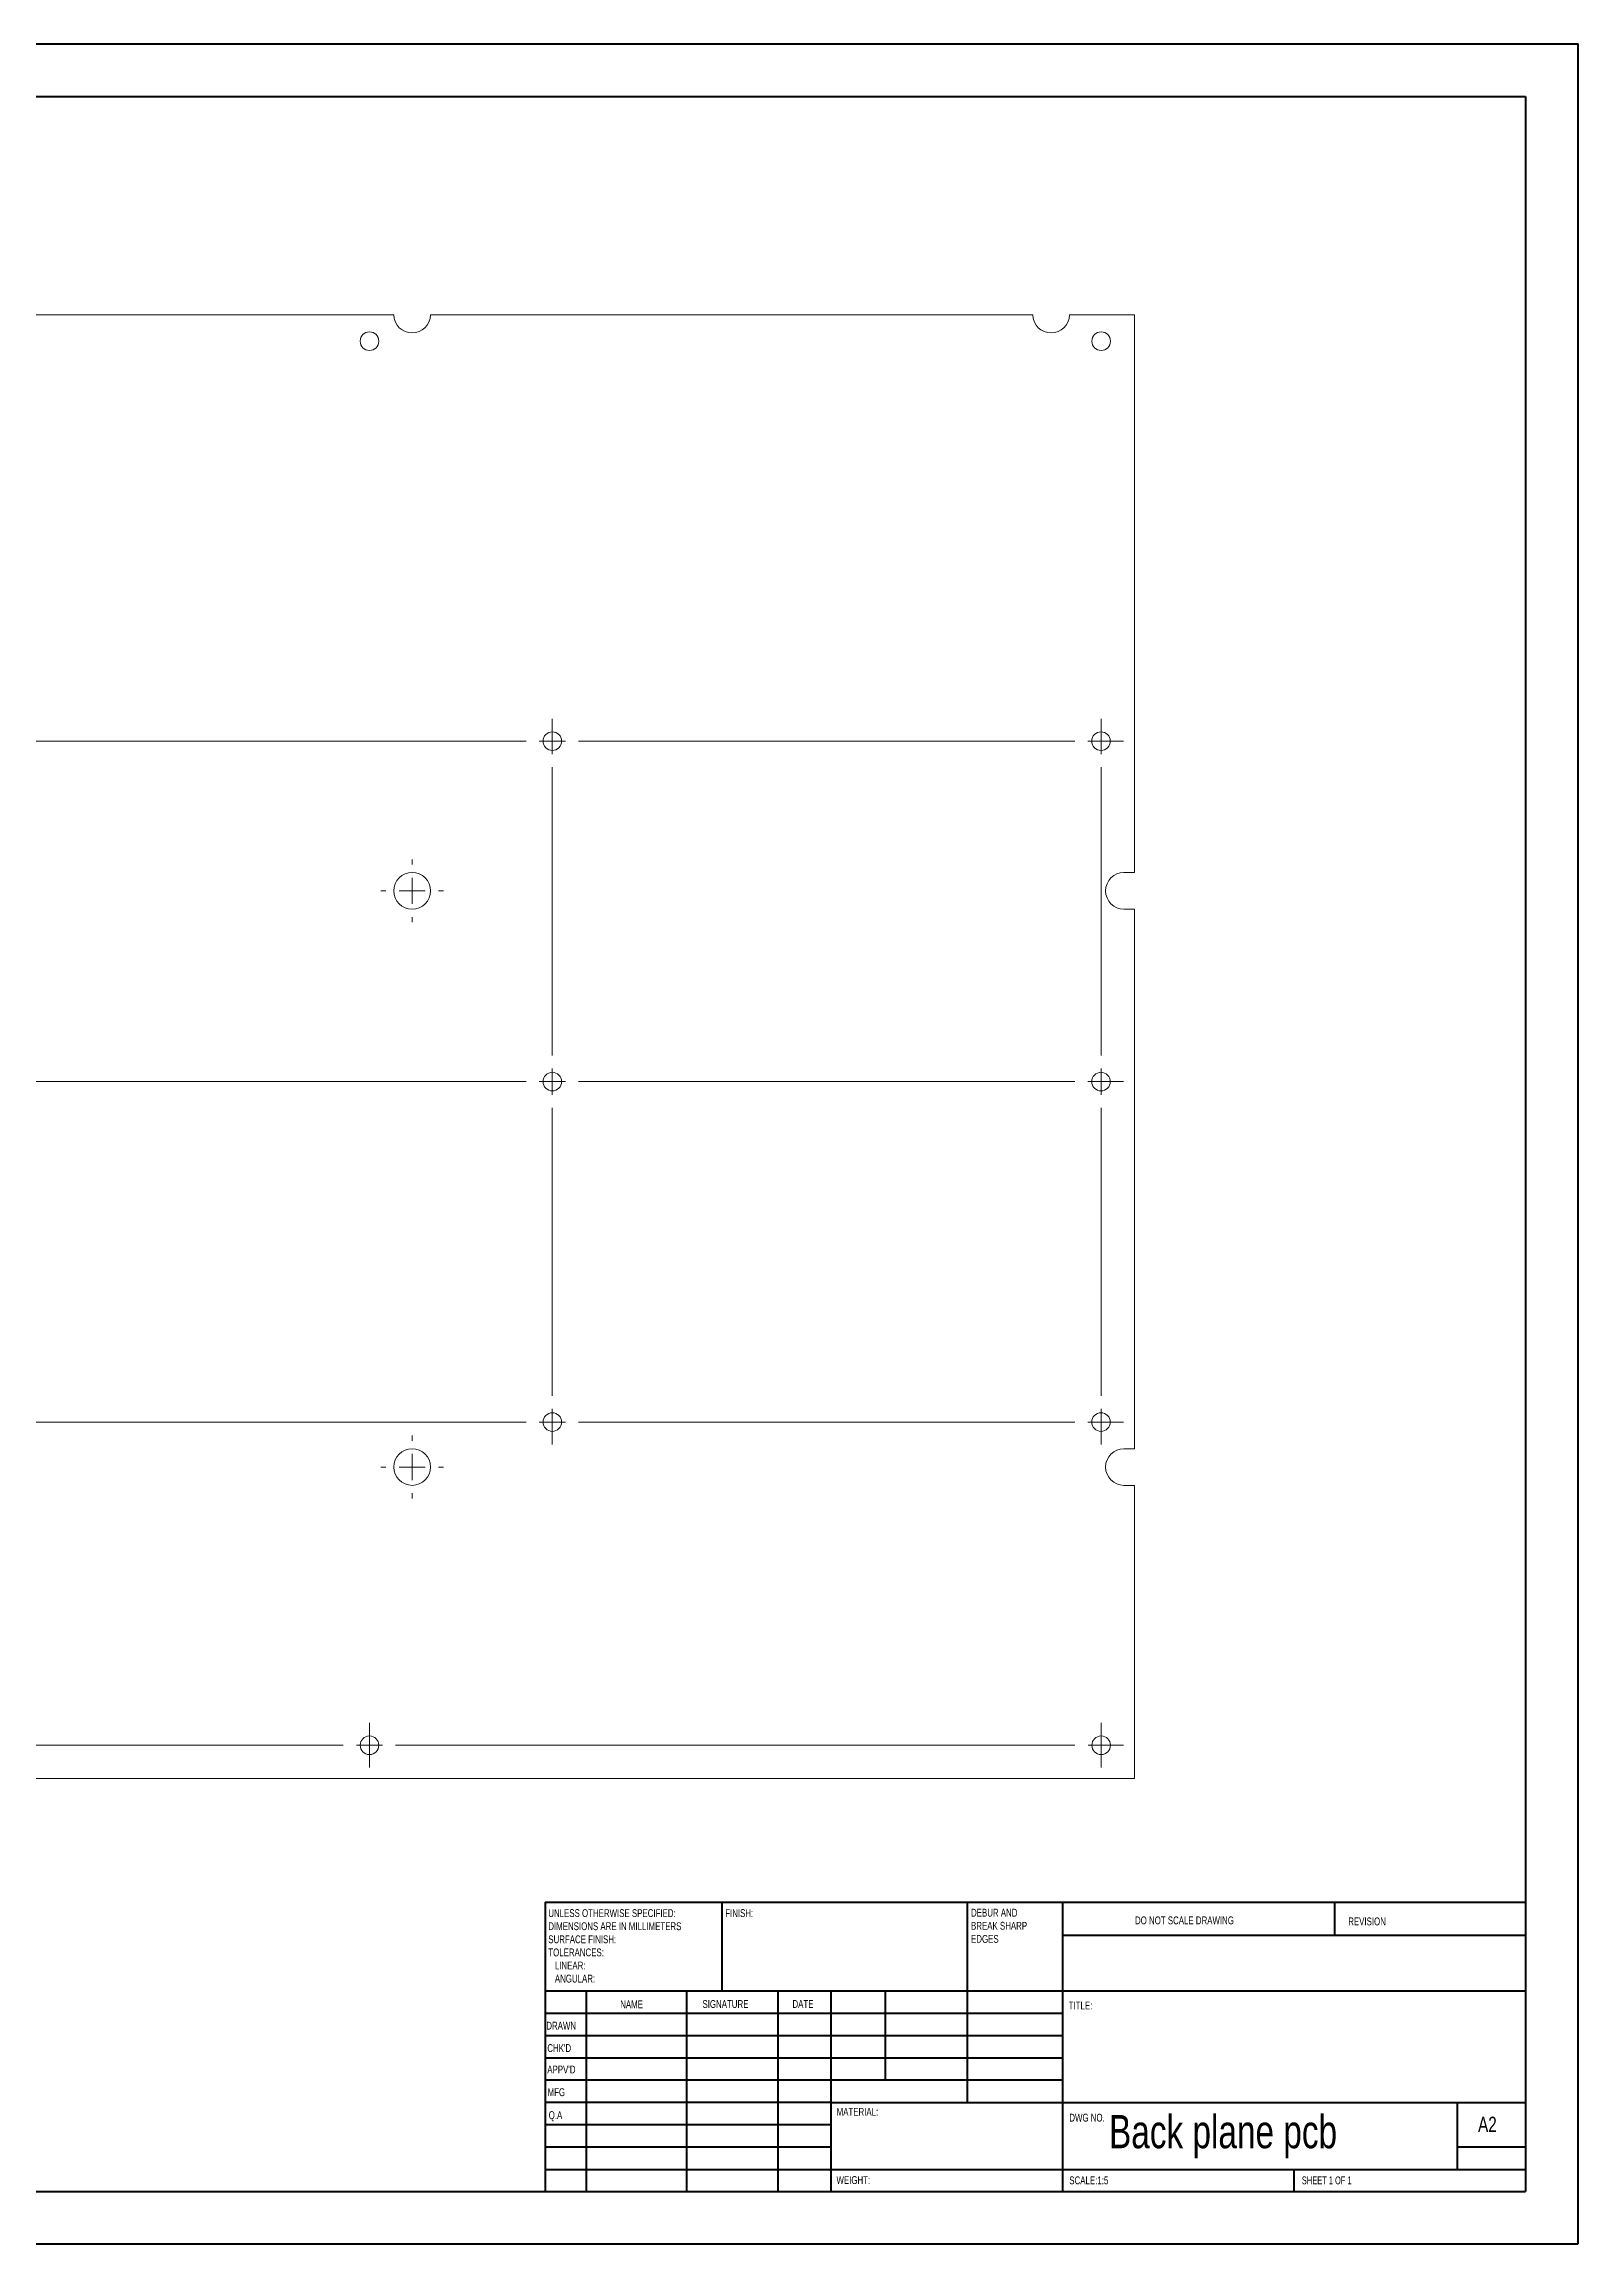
# Model space of a CAD drawing. Header units: millimetres. Extents: x 0 to 594, y 0 to 420.
# Drawn here: x 301.2 to 594.1, y 0.2 to 420.2 of the extents above; entities that cross this region are included whole.
import ezdxf

# ---------------------------------------------------------------- set-up
doc = ezdxf.new("R2010")
doc.units = ezdxf.units.MM
doc.styles.add('SLDTEXTSTYLE0', font='TXT', dxfattribs={"width": 0.75})
doc.styles.add('SLDTEXTSTYLE1', font='TXT', dxfattribs={"width": 0.6875})

# ---------------------------------------------------------------- blocks, each defined once
blk = doc.blocks.new('SW_NOTE_0')
at = {"color": 0, "linetype": 'Continuous', "lineweight": 0, "char_height": 1.5, "attachment_point": 1, "style": 'SLDTEXTSTYLE0'}
for s, insert in [('DEBUR AND ', (0, 1.93)), ('BREAK SHARP ', (0, -0.57)), ('EDGES', (0, -3.07))]:
    blk.add_mtext(s, dxfattribs=dict(at, insert=insert))
blk = doc.blocks.new('SW_NOTE_1')
at = {"color": 0, "linetype": 'Continuous', "lineweight": 0, "char_height": 1.5, "attachment_point": 1, "style": 'SLDTEXTSTYLE0'}
for s, insert in [('UNLESS OTHERWISE SPECIFIED:', (0, 1.93)), ('SURFACE FINISH:', (0, -3.07)), ('DIMENSIONS ARE IN MILLIMETERS', (0, -0.57)), ('TOLERANCES:', (0, -5.57)), ('   LINEAR:', (0, -8.07)), ('   ANGULAR:', (0, -10.57))]:
    blk.add_mtext(s, dxfattribs=dict(at, insert=insert))
blk = doc.blocks.new('SW_CENTERMARKSYMBOL_0')
at = {"color": 0, "linetype": 'Continuous', "lineweight": 0}
for p, q in [((-139.7, 2.5), (-139.7, 4.275)), ((0, 2.5), (0, 4.275)), ((139.7, 2.5), (139.7, 4.275)), ((279.4, 2.5), (279.4, 4.275)), ((-142.2, 0), (-143.975, 0)), ((-139.7, 0), (-142.2, 0)), ((-139.7, 0), (-139.7, 2.5)), ((-139.7, 0), (-139.7, -2.5)), ((-139.7, 0), (-137.2, 0)), ((-5, 0), (-134.7, 0)), ((0, 0), (-2.5, 0)), ((0, 0), (0, 2.5)), ((0, 0), (0, -2.5)), ((0, 0), (2.5, 0)), ((134.7, 0), (5, 0)), ((139.7, 0), (137.2, 0)), ((139.7, 0), (139.7, 2.5)), ((139.7, 0), (139.7, -2.5)), ((139.7, 0), (142.2, 0)), ((274.4, 0), (144.7, 0)), ((279.4, 0), (276.9, 0)), ((279.4, 0), (279.4, 2.5)), ((279.4, 0), (279.4, -2.5)), ((279.4, 0), (281.9, 0)), ((281.9, 0), (283.675, 0)), ((-139.7, -2.5), (-139.7, -4.275)), ((0, -2.5), (0, -4.275)), ((139.7, -2.5), (139.7, -4.275)), ((279.4, -2.5), (279.4, -4.275))]:
    blk.add_line(p, q, dxfattribs=at)
blk = doc.blocks.new('SW_CENTERMARKSYMBOL_1')
at = {"color": 0, "linetype": 'Continuous', "lineweight": 0}
for p, q in [((0, 132.5), (0, 134.275)), ((0, 130), (0, 132.5)), ((104.77, 132.5), (104.77, 134.275)), ((104.77, 130), (104.77, 132.5)), ((209.54, 132.5), (209.54, 134.275)), ((209.54, 130), (209.54, 132.5)), ((314.31, 132.5), (314.31, 134.275)), ((314.31, 130), (314.31, 132.5)), ((-2.5, 130), (-4.275, 130)), ((0, 130), (-2.5, 130)), ((0, 130), (0, 127.5)), ((0, 130), (2.5, 130)), ((99.77, 130), (5, 130)), ((104.77, 130), (102.27, 130)), ((104.77, 130), (104.77, 127.5)), ((104.77, 130), (107.27, 130)), ((204.54, 130), (109.77, 130)), ((209.54, 130), (207.04, 130)), ((209.54, 130), (209.54, 127.5)), ((209.54, 130), (212.04, 130)), ((309.31, 130), (214.54, 130)), ((314.31, 130), (311.81, 130)), ((314.31, 130), (314.31, 127.5)), ((314.31, 130), (316.81, 130)), ((316.81, 130), (318.585, 130)), ((0, 125), (0, 70)), ((104.77, 125), (104.77, 70)), ((209.54, 125), (209.54, 70)), ((314.31, 125), (314.31, 70)), ((0, 65), (0, 67.5)), ((104.77, 65), (104.77, 67.5)), ((209.54, 65), (209.54, 67.5)), ((314.31, 65), (314.31, 67.5)), ((-2.5, 65), (-4.275, 65)), ((0, 65), (-2.5, 65)), ((0, 65), (0, 62.5)), ((0, 65), (2.5, 65)), ((99.77, 65), (5, 65)), ((104.77, 65), (102.27, 65)), ((104.77, 65), (104.77, 62.5)), ((104.77, 65), (107.27, 65)), ((204.54, 65), (109.77, 65)), ((209.54, 65), (207.04, 65)), ((209.54, 65), (209.54, 62.5)), ((209.54, 65), (212.04, 65)), ((309.31, 65), (214.54, 65)), ((314.31, 65), (311.81, 65)), ((314.31, 65), (314.31, 62.5)), ((314.31, 65), (316.81, 65)), ((316.81, 65), (318.585, 65)), ((0, 60), (0, 5)), ((104.77, 60), (104.77, 5)), ((209.54, 60), (209.54, 5)), ((314.31, 60), (314.31, 5)), ((-104.77, 2.5), (-104.77, 4.275)), ((-107.27, 0), (-109.045, 0)), ((-104.77, 0), (-107.27, 0)), ((-104.77, 0), (-104.77, 2.5)), ((-104.77, 0), (-104.77, -2.5)), ((-104.77, 0), (-102.27, 0)), ((-5, 0), (-99.77, 0)), ((0, 0), (-2.5, 0)), ((0, 0), (0, 2.5)), ((0, 0), (0, -2.5)), ((0, 0), (2.5, 0)), ((99.77, 0), (5, 0)), ((104.77, 0), (102.27, 0)), ((104.77, 0), (104.77, 2.5)), ((104.77, 0), (104.77, -2.5)), ((104.77, 0), (107.27, 0)), ((204.54, 0), (109.77, 0)), ((209.54, 0), (207.04, 0)), ((209.54, 0), (209.54, 2.5)), ((209.54, 0), (209.54, -2.5)), ((209.54, 0), (212.04, 0)), ((309.31, 0), (214.54, 0)), ((314.31, 0), (311.81, 0)), ((314.31, 0), (314.31, 2.5)), ((314.31, 0), (314.31, -2.5)), ((314.31, 0), (316.81, 0)), ((316.81, 0), (318.585, 0)), ((-104.77, -2.5), (-104.77, -4.275)), ((0, -2.5), (0, -4.275)), ((104.77, -2.5), (104.77, -4.275)), ((209.54, -2.5), (209.54, -4.275)), ((314.31, -2.5), (314.31, -4.275))]:
    blk.add_line(p, q, dxfattribs=at)
blk = doc.blocks.new('SW_CENTERMARKSYMBOL_5')
at = {"color": 0, "linetype": 'Continuous', "lineweight": 0}
for p, q in [((0, 5), (0, 6)), ((-5, 0), (-6, 0)), ((0, 0), (-2.5, 0)), ((0, 0), (0, 2.5)), ((0, 0), (0, -2.5)), ((0, 0), (2.5, 0)), ((5, 0), (6, 0)), ((0, -5), (0, -6))]:
    blk.add_line(p, q, dxfattribs=at)
blk = doc.blocks.new('SW_CENTERMARKSYMBOL_6')
at = {"color": 0, "linetype": 'Continuous', "lineweight": 0}
for p, q in [((0, 5), (0, 6)), ((-5, 0), (-6, 0)), ((0, 0), (-2.5, 0)), ((0, 0), (0, 2.5)), ((0, 0), (0, -2.5)), ((0, 0), (2.5, 0)), ((5, 0), (6, 0)), ((0, -5), (0, -6))]:
    blk.add_line(p, q, dxfattribs=at)

msp = doc.modelspace()

# ---------------------------------------------------------------- linework, layer by layer
at = {"color": 7, "linetype": 'Continuous', "lineweight": 40}
for p, q in [((0.079, 420.215), (594.079, 420.215)), ((594.079, 0.215), (594.079, 420.215)), ((25.079, 410.215), (584.079, 410.215)), ((584.079, 410.215), (584.079, 10.215)), ((396.879, 65.465), (584.079, 65.465)), ((396.879, 65.465), (396.879, 10.215)), ((430.679, 48.465), (430.679, 65.465)), ((477.479, 65.465), (477.479, 27.215)), ((495.679, 65.465), (495.679, 10.215)), ((547.679, 59.09), (547.679, 65.465)), ((584.079, 59.09), (495.679, 59.09)), ((584.079, 48.465), (396.879, 48.465)), ((404.679, 48.465), (404.679, 10.215)), ((423.87, 48.465), (423.87, 10.215)), ((441.278, 48.465), (441.278, 10.215)), ((451.479, 10.215), (451.479, 48.465)), ((461.879, 31.465), (461.879, 48.465)), ((495.679, 44.215), (396.879, 44.215)), ((495.679, 39.965), (396.879, 39.965)), ((495.679, 35.715), (396.879, 35.715)), ((495.679, 31.465), (396.879, 31.465)), ((451.479, 27.215), (396.879, 27.215)), ((451.479, 27.215), (584.079, 27.215)), ((571.079, 14.465), (571.079, 27.215)), ((451.479, 22.965), (396.879, 22.965)), ((451.479, 18.715), (396.879, 18.715)), ((584.079, 18.715), (571.079, 18.715)), ((396.879, 14.465), (584.079, 14.465)), ((539.879, 10.215), (539.879, 14.465)), ((25.079, 10.215), (584.079, 10.215)), ((0.079, 0.215), (594.079, 0.215))]:
    msp.add_line(p, q, dxfattribs=at)
at = {"color": 7, "linetype": 'Continuous', "lineweight": 15}
for p, q in [((367.98, 368.479), (216.978, 368.479)), ((489.98, 368.479), (374.978, 368.479)), ((509.379, 368.479), (496.978, 368.479)), ((509.379, 262.049), (509.379, 368.479)), ((509.379, 262.049), (507.379, 262.049)), ((507.379, 255.049), (509.379, 255.049)), ((509.379, 152.049), (509.379, 255.049)), ((509.379, 152.049), (507.379, 152.049)), ((507.379, 145.049), (509.379, 145.049)), ((509.379, 89.079), (509.379, 145.049)), ((77.579, 89.079), (509.379, 89.079))]:
    msp.add_line(p, q, dxfattribs=at)
for centre, radius in [((363.329, 363.479), 1.775), ((503.029, 363.479), 1.775), ((398.239, 287.129), 1.775), ((503.009, 287.129), 1.775), ((371.479, 258.549), 3.5), ((398.239, 222.129), 1.775), ((503.009, 222.129), 1.775), ((398.239, 157.129), 1.775), ((503.009, 157.129), 1.775), ((371.479, 148.549), 3.5), ((363.329, 95.429), 1.775), ((503.029, 95.429), 1.775)]:
    msp.add_circle(centre, radius, dxfattribs=at)
for centre, start, end in [((371.479, 368.549), 181.14599, 358.85401), ((493.479, 368.549), 181.14599, 358.85401), ((507.379, 258.549), 90, 270), ((507.379, 148.549), 90, 270)]:
    msp.add_arc(centre, 3.5, start, end, dxfattribs=at)

# ---------------------------------------------------------------- block references
at = {"color": 7, "linetype": 'Continuous', "lineweight": 0}
for name, p in [('SW_CENTERMARKSYMBOL_1', (188.699, 157.129)), ('SW_CENTERMARKSYMBOL_5', (371.479, 258.549)), ('SW_CENTERMARKSYMBOL_6', (371.479, 148.549)), ('SW_CENTERMARKSYMBOL_0', (223.629, 95.429)), ('SW_NOTE_1', (397.473, 62.202)), ('SW_NOTE_0', (478.188, 62.284))]:
    msp.add_blockref(name, p, dxfattribs=at)

# ---------------------------------------------------------------- texts
at = {"color": 7, "linetype": 'Continuous', "lineweight": 0, "attachment_point": 1}
for s, insert, char_height, style in [('FINISH:', (431.25, 64.134), 1.5, 'SLDTEXTSTYLE0'), ('DO NOT SCALE DRAWING', (509.493, 62.748), 1.5, 'SLDTEXTSTYLE0'), ('REVISION', (550.206, 62.55), 1.5, 'SLDTEXTSTYLE0'), ('NAME', (411.201, 46.716), 1.5, 'SLDTEXTSTYLE0'), ('SIGNATURE', (426.912, 46.777), 1.5, 'SLDTEXTSTYLE0'), ('DATE', (444.094, 46.791), 1.5, 'SLDTEXTSTYLE0'), ('TITLE:', (496.835, 46.493), 1.5, 'SLDTEXTSTYLE0'), ('DRAWN', (397.091, 42.644), 1.5, 'SLDTEXTSTYLE0'), ("CHK'D", (397.289, 38.369), 1.5, 'SLDTEXTSTYLE0'), ("APPV'D", (397.281, 34.279), 1.5, 'SLDTEXTSTYLE0'), ('MFG', (397.334, 29.948), 1.5, 'SLDTEXTSTYLE0'), ('Q.A', (397.548, 25.564), 1.5, 'SLDTEXTSTYLE0'), ('MATERIAL:', (452.525, 26.201), 1.5, 'SLDTEXTSTYLE0'), ('DWG NO.', (496.953, 25.083), 1.5, 'SLDTEXTSTYLE0'), ('Back plane pcb', (504.532, 24.847), 6.35, 'SLDTEXTSTYLE0'), ('A2', (575, 24.515), 2.9104, 'SLDTEXTSTYLE0'), ('WEIGHT: ', (452.497, 13.164), 1.4986, 'SLDTEXTSTYLE0'), ('SCALE:1:5', (496.953, 13.115), 1.5, 'SLDTEXTSTYLE0'), ('SHEET 1 OF 1', (541.357, 13.115), 1.5, 'SLDTEXTSTYLE1')]:
    msp.add_mtext(s, dxfattribs=dict(at, insert=insert, char_height=char_height, style=style))

doc.saveas('drawing.dxf')
